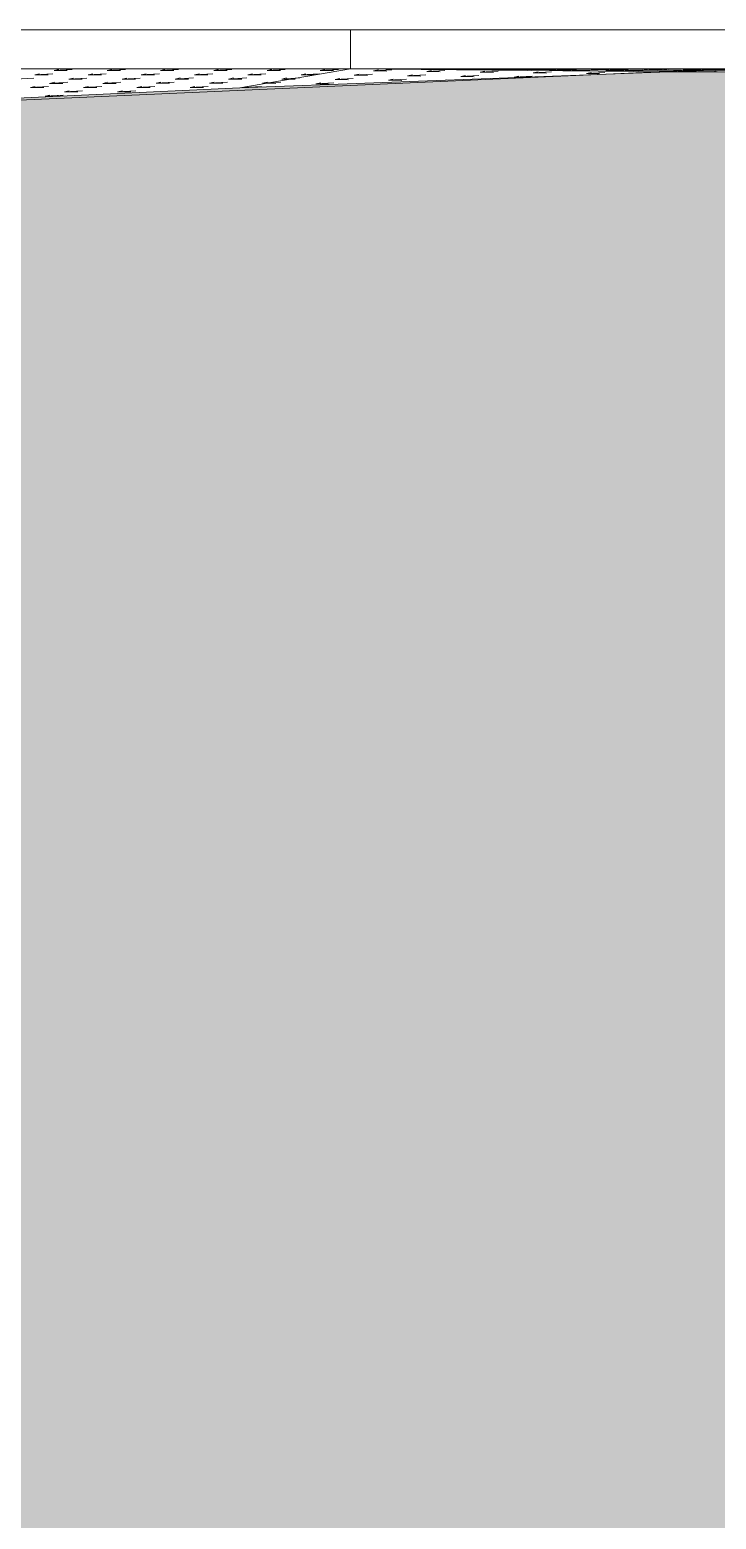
# Model space of a CAD drawing. Header units: millimetres. Extents: x 239748 to 326588, y -19262 to 5561.
# Drawn here: x 245165 to 248331, y -6894 to -20 of the extents above; entities that cross this region are included whole.
import ezdxf

# ---------------------------------------------------------------- set-up
doc = ezdxf.new("R2010")
doc.units = ezdxf.units.MM
doc.header["$MEASUREMENT"] = 0
for name, color, linetype, lineweight in [('New_2D Drafting - General_Pen_No__1', 7, 'Continuous', 13), ('New_Site & Landscape - Terrain_Pen_No__1', 7, 'Continuous', 13), ('New_Structural - Bearing_Pen_No__1', 7, 'Continuous', 13)]:
    doc.layers.add(name, color=color, linetype=linetype, lineweight=lineweight)
for name, color, linetype, lineweight, true_color in [('New_2D Drafting - General_Pen_No__61', 7, 'Continuous', 20, 0x6a6a6a), ('New_Site & Landscape - Terrain_Pen_No__180', 7, 'Continuous', 15, 0xd6cda7), ('New_Site & Landscape - Terrain_Pen_No__93', 7, 'Continuous', 13, 0xa2a233)]:
    doc.layers.add(name, color=color, linetype=linetype, lineweight=lineweight, true_color=true_color)
doc.layers.add('New_Structural - Bearing', color=7, linetype='Continuous')

msp = doc.modelspace()

# ---------------------------------------------------------------- hatches: boundary and pattern name
at = {"layer": 'New_2D Drafting - General_Pen_No__61', "linetype": 'Continuous', "lineweight": 20, "true_color": 0x6a6a6a}
h = msp.add_hatch(dxfattribs=at)
h.set_pattern_fill('Dashed_0001', color=251, style=0, pattern_type=2)
h.set_pattern_definition([(45, (0, 0), (-183.84776, 183.84776), [195, -65]), (45, (7e-14, 183.85), (-183.84776, 183.84776), [195, -65])])
h.paths.add_polyline_path([(239750.0788, -623.3184), (239760.5803, -4753.4379), (239760.5803, -19262.3247), (278828.6527, -19262.3247), (278828.6169, -286.9357), (268610.0254, -272.2694), (266963.5283, -271.0107), (261898.0667, -277.5182), (250285.9898, -219.4916), (248306.7808, -203.641), (242648.744, -453.8141)])
at = {"layer": 'New_Site & Landscape - Terrain_Pen_No__180', "linetype": 'Continuous', "lineweight": 0, "true_color": 0x353329}
msp.add_hatch(color=250, dxfattribs=at).paths.add_polyline_path([(239747.5775, -15138.6962), (278833.3935, -15138.6962), (278833.3935, -288.2314), (266866.4444, -271.275), (264383.6735, -267.1142), (262140.4658, -282.5803), (258357.3867, -255.6815), (251840.7474, -227.8826), (248111.8541, -213.5708), (246133.7175, -287.173), (242881.8612, -438.6115), (239747.5775, -643.0118)])
at = {"layer": 'New_Structural - Bearing', "linetype": 'Continuous', "lineweight": 0, "true_color": 0x000000}
h = msp.add_hatch(dxfattribs=at)
h.set_pattern_fill('Plank_Floor_vert_0001', color=18, style=0, pattern_type=2)
h.set_pattern_definition([(90, (-238906.52, 3e-11), (-107.736465, 0), [])])
h.paths.add_polyline_path([(248281.6459, 30), (248302.8084, 24.9999), (248302.8084, -20.0001), (248494.2658, -20.0001), (248494.2658, 0), (251140.7194, 0), (251140.7195, 2800), (248281.6459, 2800)])

# ---------------------------------------------------------------- linework, layer by layer
at = {"layer": 'New_2D Drafting - General_Pen_No__1', "color": 7, "linetype": 'Continuous', "lineweight": 13, "flags": 128}
msp.add_lwpolyline([(239750.0788, -623.3184), (239760.5803, -4753.4379), (239760.5803, -19262.3247), (278828.6527, -19262.3247), (278828.6169, -286.9357), (268610.0254, -272.2694), (266963.5283, -271.0107), (261898.0667, -277.5182), (250285.9898, -219.4916), (248306.7808, -203.641), (242648.744, -453.8141)], close=True, dxfattribs=at)
at = {"layer": 'New_Site & Landscape - Terrain_Pen_No__1', "color": 7, "linetype": 'Continuous', "lineweight": 13}
for p, q in [((246644.5507, -199.8387), (243382.1708, -199.8387)), ((245276.2788, -208.4583), (245359.8648, -203.5157)), ((245276.2788, -208.4583), (245298.4495, -203.5462)), ((245521.94, -208.3365), (245605.526, -203.3939)), ((245521.94, -208.3365), (245544.1107, -203.4243)), ((245767.6012, -208.2147), (245851.1872, -203.2721)), ((245767.6012, -208.2147), (245789.7719, -203.3025)), ((246013.2624, -208.0929), (246096.8484, -203.1503)), ((246013.2624, -208.0929), (246035.4331, -203.1807)), ((246644.5507, -199.8387), (246133.7175, -287.173)), ((246258.9236, -207.9711), (246342.5096, -203.0285)), ((246258.9236, -207.9711), (246281.0943, -203.0589)), ((246504.5848, -207.8493), (246588.1708, -202.9067)), ((246504.5848, -207.8493), (246526.7555, -202.9371)), ((250188.7008, -199.8387), (246644.5507, -199.8387)), ((246644.5507, -199.8387), (251840.7474, -227.8826)), ((248111.8541, -213.5708), (246644.5507, -199.8387)), ((246750.2459, -209.6812), (246772.4167, -204.6846)), ((246750.246, -209.6812), (246833.832, -205.4421)), ((246838.9288, -200.4174), (246861.0995, -200.1531)), ((246838.9288, -200.4174), (246922.5148, -200.6769)), ((246838.9288, -200.4174), (246900.3441, -200.9411)), ((246983.7126, -199.8387), (246989.0269, -199.884)), ((247084.59, -202.6253), (247101.8417, -202.3067)), ((247084.59, -202.6253), (247168.176, -202.8122)), ((247084.59, -202.6253), (247146.0053, -203.2217)), ((247101.8409, -202.3067), (247106.7607, -202.248)), ((247173.2728, -201.4552), (247195.4435, -201.1909)), ((247173.2728, -201.4552), (247256.8588, -201.7146)), ((247173.2728, -201.4552), (247234.6881, -201.9789)), ((247261.9557, -200.398), (247284.1264, -200.1337)), ((247261.9557, -200.398), (247345.5417, -200.6574)), ((247261.9557, -200.398), (247323.371, -200.9217)), ((247330.2512, -205.011), (247352.4219, -204.6015)), ((247330.2512, -205.011), (247413.8372, -205.198)), ((247330.2512, -205.011), (247391.6665, -205.6074)), ((247409.0118, -199.8386), (247412.0538, -199.8646)), ((247418.934, -203.5501), (247441.1047, -203.2858)), ((247418.934, -203.5501), (247502.52, -203.8095)), ((247418.934, -203.5501), (247480.3493, -204.0738)), ((247507.6169, -202.4929), (247529.7876, -202.2286)), ((247507.6169, -202.4929), (247591.2029, -202.7523)), ((247507.6169, -202.4929), (247569.0322, -203.0166)), ((247596.2997, -201.4357), (247618.4704, -201.1715)), ((247596.2997, -201.4357), (247679.8857, -201.6952)), ((247596.2997, -201.4357), (247657.715, -201.9595)), ((247664.5952, -205.7588), (247681.9834, -205.4377)), ((247664.5952, -205.7588), (247748.1812, -205.9458)), ((247664.5952, -205.7588), (247726.0105, -206.3553)), ((247681.9833, -205.4377), (247686.7659, -205.3807)), ((247684.9826, -200.3786), (247707.1533, -200.1143)), ((247684.9826, -200.3786), (247768.5686, -200.638)), ((247684.9826, -200.3786), (247746.3979, -200.9023)), ((247753.2781, -204.5878), (247775.4488, -204.3235)), ((247753.2781, -204.5878), (247836.8641, -204.8473)), ((247753.2781, -204.5878), (247814.6934, -205.1115)), ((247834.311, -199.8386), (247835.0807, -199.8451)), ((247841.9609, -203.5307), (247864.1316, -203.2664)), ((247841.9609, -203.5307), (247925.5469, -203.7901)), ((247841.9609, -203.5307), (247903.3762, -204.0544)), ((247930.6437, -202.4735), (247952.8145, -202.2092)), ((247930.6437, -202.4735), (248014.2298, -202.7329)), ((247930.6437, -202.4735), (247992.059, -202.9972)), ((248019.3266, -201.4163), (248041.4973, -201.152)), ((248019.3266, -201.4163), (248102.9126, -201.6758)), ((248019.3266, -201.4163), (248080.7419, -201.9401)), ((248087.6221, -205.6256), (248109.7928, -205.3613)), ((248087.6221, -205.6256), (248171.2081, -205.885)), ((248087.6221, -205.6256), (248149.0374, -206.1493)), ((248108.0094, -200.3592), (248130.1801, -200.0949)), ((248108.0094, -200.3592), (248191.5954, -200.6186)), ((248108.0094, -200.3592), (248169.4247, -200.8829)), ((248176.3049, -204.5684), (248198.4756, -204.3041)), ((248176.3049, -204.5684), (248259.8909, -204.8278)), ((248176.3049, -204.5684), (248237.7202, -205.0921)), ((248264.9878, -203.5112), (248287.1585, -203.2469)), ((248264.9878, -203.5112), (248348.5738, -203.7707)), ((248264.9878, -203.5112), (248326.4031, -204.035)), ((245098.9131, -247.7557), (245182.4991, -242.8131)), ((245187.596, -228.107), (245271.182, -223.1644)), ((245187.596, -228.107), (245209.7667, -223.1949)), ((245187.596, -228.107), (245249.0113, -228.0766)), ((245255.8915, -267.2826), (245339.4775, -262.34)), ((245255.8915, -267.2826), (245278.0622, -262.3705)), ((245255.8915, -267.2826), (245317.3068, -267.2522)), ((245276.2788, -208.4583), (245337.6941, -208.4279)), ((245344.5743, -247.6339), (245428.1603, -242.6913)), ((245344.5743, -247.6339), (245366.745, -242.7218)), ((245344.5743, -247.6339), (245405.9896, -247.6035)), ((245433.2572, -227.9852), (245516.8432, -223.0426)), ((245433.2572, -227.9852), (245455.4279, -223.0731)), ((245433.2572, -227.9852), (245494.6725, -227.9548)), ((245501.5527, -267.1608), (245585.1387, -262.2182)), ((245501.5527, -267.1608), (245523.7234, -262.2487)), ((245501.5527, -267.1608), (245562.968, -267.1304)), ((245521.94, -208.3365), (245583.3553, -208.3061)), ((245590.2355, -247.5121), (245673.8215, -242.5695)), ((245590.2355, -247.5121), (245612.4062, -242.6)), ((245590.2355, -247.5121), (245651.6508, -247.4817)), ((245678.9183, -227.8634), (245762.5044, -222.9208)), ((245678.9183, -227.8634), (245701.0891, -222.9513)), ((245678.9184, -227.8634), (245740.3336, -227.833)), ((245747.2138, -267.039), (245830.7999, -262.0964)), ((245747.2138, -267.039), (245769.3846, -262.1269)), ((245747.2138, -267.039), (245808.6291, -267.0086)), ((245767.6012, -208.2147), (245829.0165, -208.1843)), ((245835.8967, -247.3903), (245919.4827, -242.4477)), ((245835.8967, -247.3903), (245858.0674, -242.4782)), ((245835.8967, -247.3903), (245897.312, -247.3599)), ((245924.5795, -227.7416), (246008.1655, -222.799)), ((245924.5795, -227.7416), (245946.7503, -222.8295)), ((245924.5795, -227.7416), (245985.9948, -227.7112)), ((245992.875, -266.9172), (246076.461, -261.9746)), ((245992.875, -266.9172), (246015.0457, -262.0051)), ((245992.875, -266.9172), (246054.2903, -266.8868)), ((246013.2624, -208.0929), (246074.6777, -208.0625)), ((246081.5579, -247.2685), (246165.1439, -242.3259)), ((246081.5579, -247.2685), (246103.7286, -242.3564)), ((246081.5579, -247.2685), (246142.9732, -247.2381)), ((246170.2407, -227.6198), (246253.8267, -222.6772)), ((246170.2407, -227.6198), (246192.4114, -222.7076)), ((246170.2407, -227.6198), (246231.656, -227.5894)), ((246238.5362, -266.7954), (246260.7069, -261.8833)), ((246238.5362, -266.7954), (246260.5089, -265.4961)), ((246238.5362, -266.7954), (246252.9509, -266.7883)), ((246252.9512, -266.7883), (246299.9515, -267.368)), ((246258.9236, -207.9711), (246320.3389, -207.9407)), ((246260.5093, -265.4961), (246322.1222, -262.3714)), ((246327.2191, -247.1467), (246349.3898, -242.2346)), ((246327.2191, -247.1467), (246389.3155, -243.4748)), ((246327.2191, -247.1467), (246367.956, -247.1265)), ((246367.9562, -247.1265), (246388.6344, -247.3816)), ((246389.3156, -243.4748), (246410.8051, -242.385)), ((246415.9019, -227.498), (246499.4879, -222.5554)), ((246415.9019, -227.498), (246438.0726, -222.5858)), ((246415.9019, -227.498), (246477.3172, -227.4676)), ((246484.1974, -269.6404), (246506.3681, -264.6438)), ((246484.1974, -269.6404), (246567.7834, -265.4013)), ((246484.1974, -269.6404), (246545.6127, -270.3979)), ((246504.5848, -207.8493), (246566.0001, -207.8189)), ((246572.8803, -249.654), (246595.051, -244.6574)), ((246572.8803, -249.654), (246656.4663, -245.4149)), ((246572.8803, -249.654), (246634.2956, -250.4115)), ((246661.5631, -229.6676), (246683.7338, -224.671)), ((246661.5631, -229.6676), (246745.1491, -225.4285)), ((246661.5631, -229.6676), (246722.9784, -230.4251)), ((246750.2459, -209.6812), (246811.6612, -210.4387)), ((246818.5414, -252.684), (246840.7122, -247.6874)), ((246818.5414, -252.684), (246902.1275, -248.4448)), ((246818.5414, -252.684), (246879.9567, -253.4414)), ((246907.2243, -232.6975), (246929.395, -227.7009)), ((246907.2243, -232.6975), (246990.8103, -228.4584)), ((246907.2243, -232.6975), (246968.6396, -233.455)), ((246995.9071, -212.7111), (247018.0779, -207.7145)), ((246995.9071, -212.7111), (247079.4931, -208.472)), ((246995.9071, -212.7111), (247057.3224, -213.4686)), ((247081.0085, -251.9264), (247086.3733, -250.7173)), ((247152.8855, -235.7275), (247175.0562, -230.7309)), ((247152.8855, -235.7275), (247236.4715, -231.4884)), ((247152.8855, -235.7275), (247214.3008, -236.485)), ((247241.5683, -215.7411), (247263.739, -210.7445)), ((247241.5683, -215.7411), (247325.1543, -211.502)), ((247241.5683, -215.7411), (247302.9836, -216.4986)), ((247398.5467, -238.7574), (247420.7174, -233.7608)), ((247398.5467, -238.7574), (247482.1327, -234.5183)), ((247398.5467, -238.7574), (247425.8779, -239.0945)), ((247487.2295, -218.771), (247509.4002, -213.7744)), ((247487.2295, -218.771), (247570.8155, -214.5319)), ((247487.2295, -218.771), (247548.6448, -219.5285)), ((247575.9124, -207.3967), (247598.0831, -206.9873)), ((247575.9124, -207.3967), (247659.4984, -207.5837)), ((247575.9124, -207.3967), (247637.3277, -207.9932)), ((247732.8907, -221.8009), (247755.0614, -216.8043)), ((247732.8907, -221.8009), (247816.4767, -217.5618)), ((247732.8907, -221.8009), (247794.306, -222.5584)), ((247821.5735, -209.7825), (247843.7443, -209.373)), ((247821.5735, -209.7825), (247905.1596, -209.9694)), ((247821.5736, -209.7825), (247882.9888, -210.3789)), ((247910.2564, -208.1446), (247932.4271, -207.7351)), ((247910.2564, -208.1446), (247993.8424, -208.3315)), ((247910.2564, -208.1446), (247971.6717, -208.741)), ((247998.9392, -206.6827), (248021.1099, -206.4184)), ((247998.9392, -206.6827), (248082.5252, -206.9422)), ((247998.9392, -206.6827), (248060.3545, -207.2064)), ((248067.2347, -212.1682), (248089.4055, -211.7587)), ((248067.2347, -212.1682), (248150.8207, -212.3551)), ((248067.2347, -212.1682), (248128.65, -212.7646)), ((248155.9176, -210.5303), (248178.0883, -210.1208)), ((248155.9176, -210.5303), (248239.5036, -210.7172)), ((248155.9176, -210.5303), (248217.3329, -211.1267)), ((248244.6004, -208.8924), (248262.1251, -208.5687)), ((248244.6004, -208.8924), (248328.1864, -209.0793)), ((248244.6004, -208.8924), (248306.0157, -209.4888)), ((248262.1257, -208.5687), (248266.7711, -208.5133)), ((248322.3783, -214.3788), (248335.0666, -214.1444)), ((245167.2086, -286.9314), (245250.7946, -281.9887)), ((245167.2086, -286.9314), (245189.3793, -282.0192)), ((245167.2086, -286.9314), (245228.6239, -286.9009)), ((245235.5041, -326.107), (245319.0901, -321.1643)), ((245235.5041, -326.107), (245257.6748, -321.1948)), ((245235.5041, -326.107), (245296.9194, -326.0765)), ((245324.187, -306.4583), (245407.773, -301.5156)), ((245324.187, -306.4583), (245346.3577, -301.5461)), ((245324.187, -306.4583), (245385.6023, -306.4278)), ((245412.8698, -286.8096), (245496.4558, -281.8669)), ((245412.8698, -286.8096), (245435.0405, -281.8974)), ((245412.8698, -286.8096), (245474.2851, -286.7791)), ((245569.8482, -306.3365), (245653.4342, -301.3938)), ((245569.8482, -306.3365), (245592.0189, -301.4243)), ((245569.8482, -306.3365), (245631.2635, -306.306)), ((245658.531, -286.6878), (245742.117, -281.7451)), ((245658.531, -286.6878), (245680.7017, -281.7756)), ((245658.531, -286.6878), (245719.9463, -286.6573)), ((245904.1922, -286.5659), (245987.7782, -281.6233)), ((245904.1922, -286.5659), (245926.3629, -281.6538)), ((245904.1922, -286.5659), (245965.6075, -286.5355)), ((246149.9825, -286.5678), (246172.0241, -281.6003)), ((246151.6514, -286.5057), (246233.4394, -282.3578))]:
    msp.add_line(p, q, dxfattribs=at)
at = {"layer": 'New_Site & Landscape - Terrain_Pen_No__93', "color": 55, "linetype": 'Continuous', "lineweight": 13, "true_color": 0xa2a233, "flags": 128}
msp.add_lwpolyline([(278833.3935, -288.2314), (266866.4444, -271.275), (264383.6735, -267.1142), (262140.4658, -282.5803), (258357.3867, -255.6815), (251840.7474, -227.8826), (248111.8541, -213.5708), (246133.7175, -287.173), (242881.8612, -438.6115), (239747.5775, -643.0118)], dxfattribs=at)
at = {"layer": 'New_Structural - Bearing_Pen_No__1', "color": 7, "linetype": 'Continuous', "lineweight": 13}
for p, q in [((243382.1703, -20), (246644.5507, -20)), ((246644.5507, -20), (250332.5051, -20)), ((246644.5507, -199.8387), (246644.5507, -20))]:
    msp.add_line(p, q, dxfattribs=at)

doc.saveas('drawing.dxf')
